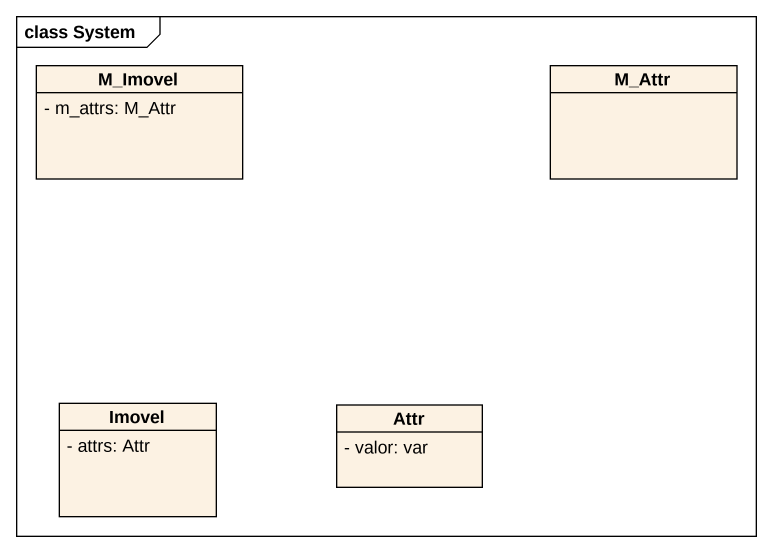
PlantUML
@startuml
mainframe class System
hide circle
hide empty members
skinparam classAttributeIconSize 0
class M_Imovel {
  - m_attrs: M_Attr
}
class M_Attr
class Imovel {
  - attrs: Attr
}
class Attr {
  - valor: var
}
@enduml
